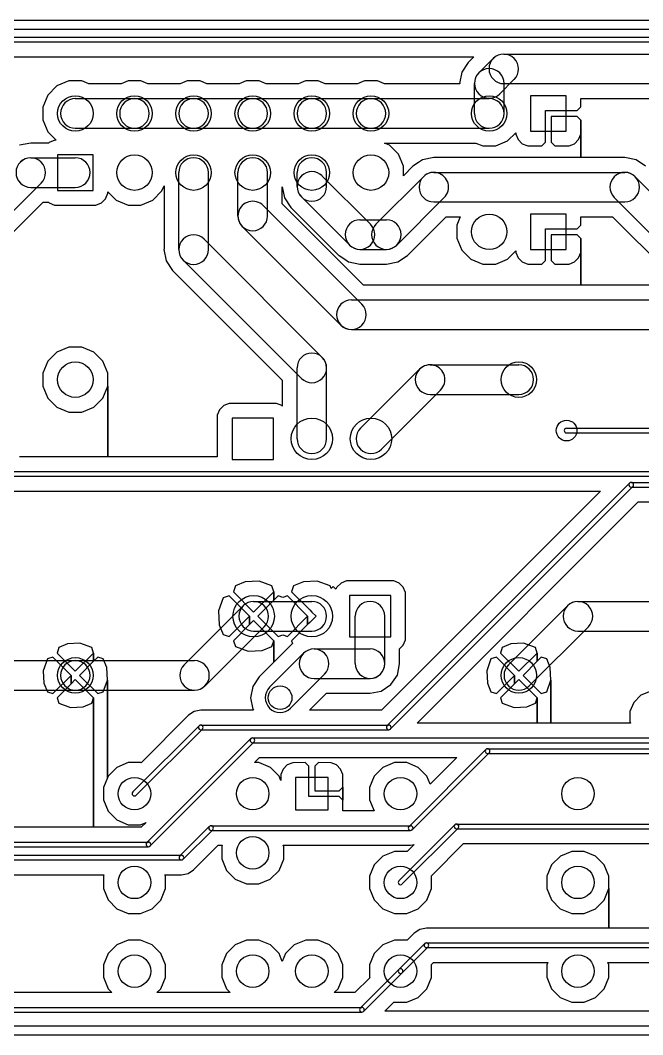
# Model space of a CAD drawing. Extents: x 9925 to 76075, y 35595 to 52745.
# Drawn here: x 23069 to 33596, y 35595 to 52745 of the extents above; entities that cross this region are included whole.
import ezdxf

# ---------------------------------------------------------------- set-up
doc = ezdxf.new("R2010")
doc.units = 0
doc.layers.add('BLACK', color=1, linetype='CONTINUOUS')

msp = doc.modelspace()

# ---------------------------------------------------------------- linework, layer by layer
at = {"layer": 'BLACK'}
for p, q in [((10000, 52745), (75000, 52745)), ((10000, 52595), (75000, 52595)), ((22748, 52458), (47752, 52458)), ((22748, 52378), (47752, 52378)), ((31246, 52174), (46246, 52174)), ((22868, 52128), (30742, 52128)), ((22868, 52128), (30742, 52128)), ((30646, 52032), (30538, 51870)), ((30646, 52032), (30538, 51870)), ((30742, 52128), (30646, 52032)), ((30742, 52128), (30646, 52032)), ((31069, 52100), (30824, 51855)), ((30538, 51870), (30499, 51678)), ((30538, 51870), (30499, 51678)), ((23689, 51635), (23535, 51481)), ((23689, 51635), (23535, 51481)), ((23891, 51719), (23689, 51635)), ((23891, 51719), (23689, 51635)), ((24109, 51719), (23891, 51719)), ((24109, 51719), (23891, 51719)), ((24226, 51670), (24109, 51719)), ((24226, 51670), (24109, 51719)), ((24773, 51670), (24226, 51670)), ((24773, 51670), (24226, 51670)), ((24891, 51719), (24773, 51670)), ((24891, 51719), (24773, 51670)), ((25109, 51719), (24891, 51719)), ((25109, 51719), (24891, 51719)), ((25226, 51670), (25109, 51719)), ((25226, 51670), (25109, 51719)), ((25773, 51670), (25226, 51670)), ((25773, 51670), (25226, 51670)), ((25891, 51719), (25773, 51670)), ((25891, 51719), (25773, 51670)), ((26109, 51719), (25891, 51719)), ((26109, 51719), (25891, 51719)), ((26226, 51670), (26109, 51719)), ((26226, 51670), (26109, 51719)), ((26773, 51670), (26226, 51670)), ((26773, 51670), (26226, 51670)), ((26891, 51719), (26773, 51670)), ((26891, 51719), (26773, 51670)), ((27109, 51719), (26891, 51719)), ((27109, 51719), (26891, 51719)), ((27226, 51670), (27109, 51719)), ((27226, 51670), (27109, 51719)), ((27773, 51670), (27226, 51670)), ((27773, 51670), (27226, 51670)), ((27891, 51719), (27773, 51670)), ((27891, 51719), (27773, 51670)), ((28109, 51719), (27891, 51719)), ((28109, 51719), (27891, 51719)), ((28226, 51670), (28109, 51719)), ((28226, 51670), (28109, 51719)), ((28773, 51670), (28226, 51670)), ((28773, 51670), (28226, 51670)), ((28891, 51719), (28773, 51670)), ((28891, 51719), (28773, 51670)), ((29109, 51719), (28891, 51719)), ((29109, 51719), (28891, 51719)), ((29226, 51670), (29109, 51719)), ((29226, 51670), (29109, 51719)), ((30500, 51670), (29226, 51670)), ((30500, 51670), (29226, 51670)), ((30499, 51678), (30500, 51674)), ((30499, 51678), (30500, 51674)), ((30500, 51674), (30500, 51670)), ((30500, 51674), (30500, 51670)), ((30750, 51170), (30750, 51678)), ((31422, 51747), (31177, 51502)), ((31246, 51674), (46246, 51674)), ((31250, 51170), (31250, 51678)), ((23535, 51481), (23451, 51279)), ((23535, 51481), (23451, 51279)), ((32300, 51470), (31700, 51470)), ((31700, 51470), (31700, 50870)), ((32300, 50870), (32300, 51470)), ((23451, 51279), (23451, 51061)), ((23451, 51279), (23451, 51061)), ((24000, 51420), (25000, 51420)), ((25000, 51420), (26000, 51420)), ((26000, 51420), (27000, 51420)), ((27000, 51420), (28000, 51420)), ((28000, 51420), (29000, 51420)), ((29000, 51420), (31000, 51420)), ((32488, 51220), (32550, 51282)), ((32488, 51220), (32550, 51282)), ((32549, 51421), (32549, 51424)), ((32549, 51424), (46033, 51424)), ((32549, 51421), (32549, 51424)), ((32549, 51424), (46033, 51424)), ((32550, 51282), (32549, 51421)), ((32550, 51282), (32549, 51421)), ((31950, 51120), (31950, 51220)), ((31950, 51220), (32050, 51220)), ((31950, 51120), (31950, 51220)), ((31950, 51220), (32050, 51220)), ((31950, 51070), (31950, 51120)), ((31950, 51070), (31950, 51120)), ((32050, 51220), (32100, 51220)), ((32050, 51220), (32100, 51220)), ((32488, 51120), (32050, 51120)), ((32050, 51120), (32050, 50682)), ((32488, 51120), (32050, 51120)), ((32050, 51120), (32050, 50682)), ((32100, 51220), (32488, 51220)), ((32100, 51220), (32488, 51220)), ((32550, 51058), (32488, 51120)), ((32550, 51058), (32488, 51120)), ((23451, 51061), (23535, 50859)), ((23451, 51061), (23535, 50859)), ((31950, 50682), (31950, 51070)), ((31950, 50682), (31950, 51070)), ((32549, 50919), (32550, 51058)), ((32549, 50919), (32550, 51058)), ((32550, 50424), (32550, 51058)), ((32550, 51058), (32550, 50424)), ((32550, 50424), (32550, 51058)), ((32550, 51058), (32550, 50424)), ((23535, 50859), (23675, 50719)), ((23535, 50859), (23675, 50719)), ((24000, 50920), (25000, 50920)), ((25000, 50920), (26000, 50920)), ((26000, 50920), (27000, 50920)), ((27000, 50920), (28000, 50920)), ((28000, 50920), (29000, 50920)), ((29000, 50920), (31000, 50920)), ((31311, 50705), (31451, 50845)), ((31311, 50705), (31451, 50845)), ((31451, 50845), (31451, 50820)), ((31451, 50845), (31451, 50820)), ((31451, 50820), (31489, 50729)), ((31451, 50820), (31489, 50729)), ((31700, 50870), (32300, 50870)), ((32511, 50729), (32549, 50820)), ((32511, 50729), (32549, 50820)), ((32549, 50820), (32549, 50919)), ((32549, 50820), (32549, 50919)), ((23247, 50670), (23056, 50632)), ((23247, 50670), (23056, 50632)), ((23548, 50670), (23247, 50670)), ((23548, 50670), (23247, 50670)), ((23559, 50681), (23548, 50670)), ((23559, 50681), (23548, 50670)), ((23651, 50719), (23559, 50681)), ((23651, 50719), (23559, 50681)), ((23675, 50719), (23651, 50719)), ((23675, 50719), (23651, 50719)), ((29311, 50635), (29226, 50670)), ((29226, 50670), (30773, 50670)), ((29311, 50635), (29226, 50670)), ((29226, 50670), (30773, 50670)), ((29465, 50481), (29311, 50635)), ((29465, 50481), (29311, 50635)), ((30773, 50670), (30891, 50621)), ((30773, 50670), (30891, 50621)), ((30891, 50621), (31109, 50621)), ((30891, 50621), (31109, 50621)), ((31109, 50621), (31311, 50705)), ((31109, 50621), (31311, 50705)), ((31489, 50729), (31559, 50659)), ((31489, 50729), (31559, 50659)), ((31559, 50659), (31651, 50621)), ((31559, 50659), (31651, 50621)), ((31651, 50621), (31888, 50620)), ((31651, 50621), (31888, 50620)), ((31888, 50620), (31950, 50682)), ((31888, 50620), (31950, 50682)), ((32050, 50682), (32112, 50620)), ((32050, 50682), (32112, 50620)), ((32112, 50620), (32349, 50621)), ((32112, 50620), (32349, 50621)), ((32349, 50621), (32441, 50659)), ((32349, 50621), (32441, 50659)), ((32441, 50659), (32511, 50729)), ((32441, 50659), (32511, 50729)), ((23700, 50470), (23700, 49870)), ((24300, 50470), (23700, 50470)), ((24300, 49870), (24300, 50470)), ((29549, 50279), (29465, 50481)), ((29549, 50279), (29465, 50481)), ((30063, 50424), (29871, 50386)), ((30063, 50424), (29871, 50386)), ((32550, 50424), (30063, 50424)), ((32550, 50424), (30063, 50424)), ((33286, 50424), (32550, 50424)), ((33286, 50424), (32550, 50424)), ((33291, 50425), (33286, 50424)), ((33291, 50425), (33286, 50424)), ((33483, 50386), (33291, 50425)), ((33483, 50386), (33291, 50425)), ((23247, 50420), (23999, 50420)), ((29549, 50118), (29549, 50279)), ((29549, 50118), (29549, 50279)), ((29707, 50276), (29549, 50118)), ((29707, 50276), (29549, 50118)), ((29709, 50278), (29707, 50276)), ((29709, 50278), (29707, 50276)), ((29806, 50343), (29709, 50278)), ((29806, 50343), (29709, 50278)), ((29871, 50386), (29806, 50343)), ((29871, 50386), (29806, 50343)), ((33645, 50278), (33483, 50386)), ((33645, 50278), (33483, 50386)), ((25750, 48868), (25750, 50170)), ((26250, 48868), (26250, 50170)), ((26750, 49436), (26750, 50170)), ((27250, 49436), (27250, 50170)), ((27750, 49936), (27750, 50170)), ((28177, 50112), (28990, 49299)), ((28250, 49936), (28250, 50170)), ((29084, 49299), (29886, 50101)), ((30063, 50174), (33291, 50174)), ((33468, 50101), (34550, 49019)), ((23423, 49993), (21897, 48467)), ((23247, 49920), (23999, 49920)), ((25465, 49859), (25500, 49944)), ((25465, 49859), (25500, 49944)), ((25500, 49944), (25500, 48873)), ((25500, 49944), (25500, 48873)), ((27500, 49644), (27500, 49932)), ((27500, 49932), (27538, 49744)), ((27500, 49644), (27500, 49932)), ((27500, 49932), (27538, 49744)), ((23700, 49870), (24300, 49870)), ((24511, 49729), (24549, 49820)), ((24511, 49729), (24549, 49820)), ((24549, 49820), (24549, 49845)), ((24549, 49845), (24689, 49705)), ((24549, 49820), (24549, 49845)), ((24549, 49845), (24689, 49705)), ((25311, 49705), (25465, 49859)), ((25311, 49705), (25465, 49859)), ((27538, 49744), (27646, 49582)), ((27538, 49744), (27646, 49582)), ((27824, 49759), (28637, 48946)), ((29438, 48945), (30240, 49747)), ((33114, 49747), (34196, 48665)), ((22074, 48289), (23454, 49670)), ((22074, 48289), (23454, 49670)), ((23454, 49670), (23548, 49670)), ((23454, 49670), (23548, 49670)), ((23548, 49670), (23559, 49659)), ((23548, 49670), (23559, 49659)), ((23559, 49659), (23650, 49621)), ((23559, 49659), (23650, 49621)), ((23650, 49621), (23749, 49621)), ((23650, 49621), (23749, 49621)), ((23749, 49621), (24349, 49621)), ((23749, 49621), (24349, 49621)), ((24349, 49621), (24441, 49659)), ((24349, 49621), (24441, 49659)), ((24441, 49659), (24511, 49729)), ((24441, 49659), (24511, 49729)), ((24689, 49705), (24891, 49621)), ((24689, 49705), (24891, 49621)), ((24891, 49621), (25109, 49621)), ((24891, 49621), (25109, 49621)), ((25109, 49621), (25311, 49705)), ((25109, 49621), (25311, 49705)), ((28844, 47945), (27177, 49612)), ((28875, 48268), (27500, 49644)), ((28875, 48268), (27500, 49644)), ((27646, 49582), (28458, 48771)), ((27646, 49582), (28458, 48771)), ((30063, 49674), (33291, 49674)), ((29615, 48768), (30270, 49424)), ((29615, 48768), (30270, 49424)), ((30270, 49424), (30511, 49424)), ((30270, 49424), (30511, 49424)), ((30511, 49424), (30451, 49279)), ((30511, 49424), (30451, 49279)), ((32300, 49470), (31700, 49470)), ((31700, 49470), (31700, 48870)), ((32300, 48870), (32300, 49470)), ((32549, 49421), (32549, 49424)), ((32549, 49424), (33083, 49424)), ((32549, 49421), (32549, 49424)), ((32549, 49424), (33083, 49424)), ((32550, 49282), (32549, 49421)), ((32550, 49282), (32549, 49421)), ((33083, 49424), (34018, 48490)), ((33083, 49424), (34018, 48490)), ((28491, 47592), (26824, 49259)), ((28814, 49372), (29260, 49372)), ((30451, 49279), (30451, 49061)), ((30451, 49279), (30451, 49061)), ((32488, 49220), (32550, 49282)), ((32488, 49220), (32550, 49282)), ((30451, 49061), (30535, 48859)), ((30451, 49061), (30535, 48859)), ((31950, 49120), (31950, 49220)), ((31950, 49220), (32050, 49220)), ((31950, 49120), (31950, 49220)), ((31950, 49220), (32050, 49220)), ((31950, 49070), (31950, 49120)), ((31950, 49070), (31950, 49120)), ((31950, 48682), (31950, 49070)), ((31950, 48682), (31950, 49070)), ((32050, 49220), (32100, 49220)), ((32050, 49220), (32100, 49220)), ((32488, 49120), (32050, 49120)), ((32050, 49120), (32050, 48682)), ((32488, 49120), (32050, 49120)), ((32050, 49120), (32050, 48682)), ((32100, 49220), (32488, 49220)), ((32100, 49220), (32488, 49220)), ((32550, 49058), (32488, 49120)), ((32550, 49058), (32488, 49120)), ((32549, 48919), (32550, 49058)), ((32549, 48919), (32550, 49058)), ((32550, 48268), (32550, 49058)), ((32550, 49058), (32550, 48268)), ((32550, 48268), (32550, 49058)), ((32550, 49058), (32550, 48268)), ((26177, 49045), (28177, 47045)), ((32549, 48820), (32549, 48919)), ((32549, 48820), (32549, 48919)), ((25500, 48873), (25499, 48868)), ((25500, 48873), (25499, 48868)), ((25499, 48868), (25538, 48676)), ((25499, 48868), (25538, 48676)), ((28458, 48771), (28460, 48768)), ((28458, 48771), (28460, 48768)), ((28460, 48768), (28557, 48704)), ((28460, 48768), (28557, 48704)), ((28814, 48872), (29260, 48872)), ((29453, 48660), (29615, 48768)), ((29453, 48660), (29615, 48768)), ((30535, 48859), (30689, 48705)), ((30535, 48859), (30689, 48705)), ((31311, 48705), (31451, 48845)), ((31311, 48705), (31451, 48845)), ((31451, 48845), (31451, 48820)), ((31451, 48845), (31451, 48820)), ((31451, 48820), (31489, 48729)), ((31451, 48820), (31489, 48729)), ((31489, 48729), (31559, 48659)), ((31489, 48729), (31559, 48659)), ((31700, 48870), (32300, 48870)), ((32441, 48659), (32511, 48729)), ((32441, 48659), (32511, 48729)), ((32511, 48729), (32549, 48820)), ((32511, 48729), (32549, 48820)), ((25538, 48676), (25646, 48514)), ((25538, 48676), (25646, 48514)), ((25823, 48691), (27823, 46691)), ((28557, 48704), (28622, 48660)), ((28557, 48704), (28622, 48660)), ((28622, 48660), (28623, 48660)), ((28622, 48660), (28623, 48660)), ((28623, 48660), (28814, 48621)), ((28623, 48660), (28814, 48621)), ((28814, 48621), (28814, 48622)), ((28814, 48622), (28818, 48622)), ((28814, 48621), (28814, 48622)), ((28814, 48622), (28818, 48622)), ((28818, 48622), (29256, 48622)), ((28818, 48622), (29256, 48622)), ((29256, 48622), (29261, 48621)), ((29256, 48622), (29261, 48621)), ((29261, 48622), (29452, 48660)), ((29261, 48622), (29452, 48660)), ((29261, 48621), (29261, 48622)), ((29261, 48621), (29261, 48622)), ((29452, 48660), (29453, 48660)), ((29452, 48660), (29453, 48660)), ((30689, 48705), (30891, 48621)), ((30689, 48705), (30891, 48621)), ((30891, 48621), (31109, 48621)), ((30891, 48621), (31109, 48621)), ((31109, 48621), (31311, 48705)), ((31109, 48621), (31311, 48705)), ((31559, 48659), (31651, 48621)), ((31559, 48659), (31651, 48621)), ((31651, 48621), (31888, 48620)), ((31651, 48621), (31888, 48620)), ((31888, 48620), (31950, 48682)), ((31888, 48620), (31950, 48682)), ((32050, 48682), (32112, 48620)), ((32050, 48682), (32112, 48620)), ((32112, 48620), (32349, 48621)), ((32112, 48620), (32349, 48621)), ((32349, 48621), (32441, 48659)), ((32349, 48621), (32441, 48659)), ((25646, 48514), (27500, 46661)), ((25646, 48514), (27500, 46661)), ((32550, 48268), (28875, 48268)), ((32550, 48268), (28875, 48268)), ((34447, 48268), (32550, 48268)), ((34447, 48268), (32550, 48268)), ((28668, 48018), (34452, 48018)), ((28668, 47518), (34452, 47518)), ((23891, 47219), (23689, 47135)), ((23891, 47219), (23689, 47135)), ((24109, 47219), (23891, 47219)), ((24109, 47219), (23891, 47219)), ((24311, 47135), (24109, 47219)), ((24311, 47135), (24109, 47219)), ((23689, 47135), (23535, 46981)), ((23689, 47135), (23535, 46981)), ((24465, 46981), (24311, 47135)), ((24465, 46981), (24311, 47135)), ((23535, 46981), (23451, 46779)), ((23535, 46981), (23451, 46779)), ((24549, 46779), (24465, 46981)), ((24549, 46779), (24465, 46981)), ((27750, 45670), (27750, 46868)), ((28250, 45670), (28250, 46868)), ((28823, 45847), (29823, 46847)), ((30000, 46920), (31500, 46920)), ((23451, 46779), (23451, 46561)), ((23451, 46779), (23451, 46561)), ((24549, 46561), (24549, 46779)), ((24549, 46561), (24549, 46779)), ((27500, 46661), (27500, 46222)), ((27500, 46661), (27500, 46222)), ((23451, 46561), (23535, 46359)), ((23451, 46561), (23535, 46359)), ((24465, 46359), (24549, 46561)), ((24465, 46359), (24549, 46561)), ((24549, 45366), (24549, 46561)), ((24549, 46561), (24549, 45366)), ((24549, 45366), (24549, 46561)), ((24549, 46561), (24549, 45366)), ((29177, 45493), (30177, 46493)), ((23535, 46359), (23689, 46205)), ((23535, 46359), (23689, 46205)), ((24311, 46205), (24465, 46359)), ((24311, 46205), (24465, 46359)), ((30000, 46420), (31500, 46420)), ((23689, 46205), (23891, 46121)), ((23689, 46205), (23891, 46121)), ((24109, 46121), (24311, 46205)), ((24109, 46121), (24311, 46205)), ((26439, 46161), (26401, 46070)), ((26439, 46161), (26401, 46070)), ((26509, 46231), (26439, 46161)), ((26509, 46231), (26439, 46161)), ((26601, 46269), (26509, 46231)), ((26601, 46269), (26509, 46231)), ((27301, 46269), (26601, 46269)), ((27301, 46269), (26601, 46269)), ((27400, 46269), (27301, 46269)), ((27400, 46269), (27301, 46269)), ((27491, 46231), (27400, 46269)), ((27491, 46231), (27400, 46269)), ((27500, 46222), (27491, 46231)), ((27500, 46222), (27491, 46231)), ((23891, 46121), (24109, 46121)), ((23891, 46121), (24109, 46121)), ((26401, 46070), (26401, 45971)), ((26401, 46070), (26401, 45971)), ((26401, 45971), (26401, 45366)), ((26401, 45971), (26401, 45366)), ((27350, 46020), (26650, 46020)), ((26650, 46020), (26650, 45320)), ((27350, 45320), (27350, 46020)), ((32308, 45849), (33868, 45849)), ((32308, 45769), (33868, 45769)), ((24549, 45366), (23058, 45366)), ((24549, 45366), (23058, 45366)), ((26401, 45366), (24549, 45366)), ((26401, 45366), (24549, 45366)), ((26650, 45320), (27350, 45320)), ((22938, 45116), (45724, 45116)), ((22938, 45036), (45724, 45036)), ((22938, 44786), (32884, 44786)), ((22938, 44786), (32884, 44786)), ((32884, 44786), (29179, 41081)), ((32884, 44786), (29179, 41081)), ((33372, 44920), (29272, 40820)), ((33428, 44864), (29328, 40764)), ((33401, 44932), (46463, 44932)), ((33401, 44852), (46463, 44852)), ((29781, 40862), (33521, 44602)), ((29781, 40862), (33521, 44602)), ((33521, 44602), (42684, 44602)), ((33521, 44602), (42684, 44602)), ((26872, 43252), (26706, 43183)), ((26872, 43252), (26706, 43183)), ((27107, 43263), (26872, 43252)), ((27107, 43263), (26872, 43252)), ((27326, 43183), (27107, 43263)), ((27326, 43183), (27107, 43263)), ((27856, 43252), (27690, 43183)), ((27856, 43252), (27690, 43183)), ((28091, 43263), (27856, 43252)), ((28091, 43263), (27856, 43252)), ((28310, 43183), (28091, 43263)), ((28310, 43183), (28091, 43263)), ((28493, 43231), (28423, 43161)), ((28493, 43231), (28423, 43161)), ((28585, 43269), (28493, 43231)), ((28585, 43269), (28493, 43231)), ((29285, 43269), (28585, 43269)), ((29285, 43269), (28585, 43269)), ((29384, 43269), (29285, 43269)), ((29384, 43269), (29285, 43269)), ((29475, 43231), (29384, 43269)), ((29475, 43231), (29384, 43269)), ((29545, 43161), (29475, 43231)), ((29545, 43161), (29475, 43231)), ((26706, 43183), (26673, 43084)), ((26706, 43183), (26673, 43084)), ((26673, 43084), (27016, 42741)), ((26673, 43084), (27016, 42741)), ((27016, 42741), (27359, 43084)), ((27016, 42741), (27359, 43084)), ((27359, 43084), (27326, 43183)), ((27359, 43084), (27326, 43183)), ((27359, 42942), (27359, 43084)), ((27359, 43084), (27359, 42942)), ((27359, 42942), (27359, 43084)), ((27359, 43084), (27359, 42942)), ((27690, 43183), (27657, 43084)), ((27690, 43183), (27657, 43084)), ((27657, 43084), (27965, 42776)), ((27657, 43084), (27965, 42776)), ((28325, 43137), (28310, 43183)), ((28325, 43137), (28310, 43183)), ((28361, 43172), (28325, 43137)), ((28361, 43172), (28325, 43137)), ((28407, 43126), (28361, 43172)), ((28407, 43126), (28361, 43172)), ((28423, 43161), (28407, 43126)), ((28423, 43161), (28407, 43126)), ((29583, 43069), (29545, 43161)), ((29583, 43069), (29545, 43161)), ((29583, 42369), (29583, 43069)), ((29583, 42369), (29583, 43069)), ((26503, 42980), (26423, 42761)), ((26503, 42980), (26423, 42761)), ((26602, 43013), (26503, 42980)), ((26602, 43013), (26503, 42980)), ((26945, 42670), (26602, 43013)), ((26945, 42670), (26602, 43013)), ((27016, 42920), (28000, 42920)), ((27359, 42942), (27087, 42670)), ((27359, 42942), (27087, 42670)), ((27430, 43013), (27359, 42942)), ((27430, 43013), (27359, 42942)), ((27508, 42987), (27430, 43013)), ((27508, 42987), (27430, 43013)), ((27586, 43013), (27508, 42987)), ((27586, 43013), (27508, 42987)), ((27929, 42670), (27586, 43013)), ((27929, 42670), (27586, 43013)), ((28634, 43020), (28634, 42320)), ((29334, 43020), (28634, 43020)), ((29334, 42320), (29334, 43020)), ((32500, 42920), (34516, 42920)), ((26839, 42847), (25839, 41847)), ((26423, 42761), (26434, 42526)), ((26423, 42761), (26434, 42526)), ((27965, 42776), (28000, 42741)), ((27965, 42776), (28000, 42741)), ((28000, 42741), (28071, 42670)), ((28000, 42741), (28071, 42670)), ((32323, 42847), (31323, 41847)), ((26602, 42327), (26945, 42670)), ((26602, 42327), (26945, 42670)), ((26945, 42528), (26945, 42670)), ((26945, 42670), (26945, 42528)), ((26945, 42528), (26945, 42670)), ((26945, 42670), (26945, 42528)), ((27016, 42599), (26945, 42528)), ((27016, 42599), (26945, 42528)), ((27359, 42256), (27016, 42599)), ((27359, 42256), (27016, 42599)), ((27087, 42670), (27430, 42327)), ((27087, 42670), (27430, 42327)), ((27586, 42327), (27929, 42670)), ((27586, 42327), (27929, 42670)), ((27929, 42528), (27929, 42670)), ((27929, 42670), (27929, 42528)), ((27929, 42528), (27929, 42670)), ((27929, 42670), (27929, 42528)), ((27965, 42564), (27929, 42528)), ((27965, 42564), (27929, 42528)), ((28000, 42599), (27965, 42564)), ((28000, 42599), (27965, 42564)), ((28071, 42670), (28000, 42599)), ((28071, 42670), (28000, 42599)), ((28734, 41868), (28734, 42670)), ((29234, 41868), (29234, 42670)), ((27193, 42493), (26193, 41493)), ((26434, 42526), (26503, 42360)), ((26434, 42526), (26503, 42360)), ((26945, 42528), (26673, 42256)), ((26945, 42528), (26673, 42256)), ((27016, 42420), (28000, 42420)), ((27929, 42528), (27657, 42256)), ((27929, 42528), (27657, 42256)), ((29583, 42270), (29583, 42369)), ((29583, 42270), (29583, 42369)), ((32677, 42493), (31677, 41493)), ((32500, 42420), (34516, 42420)), ((23866, 42202), (23719, 42142)), ((23866, 42202), (23719, 42142)), ((24079, 42213), (23866, 42202)), ((24079, 42213), (23866, 42202)), ((24281, 42142), (24079, 42213)), ((24281, 42142), (24079, 42213)), ((26503, 42360), (26602, 42327)), ((26503, 42360), (26602, 42327)), ((26673, 42256), (26706, 42157)), ((26673, 42256), (26706, 42157)), ((27326, 42157), (27359, 42256)), ((27326, 42157), (27359, 42256)), ((27359, 41896), (27359, 42256)), ((27359, 42256), (27359, 41896)), ((27359, 41896), (27359, 42256)), ((27359, 42256), (27359, 41896)), ((27672, 42209), (27359, 41896)), ((27672, 42209), (27359, 41896)), ((27430, 42327), (27508, 42353)), ((27430, 42327), (27508, 42353)), ((27508, 42353), (27586, 42327)), ((27508, 42353), (27586, 42327)), ((27657, 42256), (27672, 42209)), ((27657, 42256), (27672, 42209)), ((28634, 42320), (29334, 42320)), ((29545, 42179), (29583, 42270)), ((29545, 42179), (29583, 42270)), ((31366, 42202), (31219, 42142)), ((31366, 42202), (31219, 42142)), ((31579, 42213), (31366, 42202)), ((31579, 42213), (31366, 42202)), ((31781, 42142), (31579, 42213)), ((31781, 42142), (31579, 42213)), ((23719, 42142), (23692, 42048)), ((23719, 42142), (23692, 42048)), ((23692, 42048), (24000, 41741)), ((23692, 42048), (24000, 41741)), ((24000, 41741), (24308, 42048)), ((24000, 41741), (24308, 42048)), ((24308, 42048), (24281, 42142)), ((24308, 42048), (24281, 42142)), ((24308, 41908), (24308, 42048)), ((24308, 42048), (24308, 41908)), ((24308, 41908), (24308, 42048)), ((24308, 42048), (24308, 41908)), ((26706, 42157), (26925, 42077)), ((26706, 42157), (26925, 42077)), ((26925, 42077), (27160, 42088)), ((26925, 42077), (27160, 42088)), ((27160, 42088), (27326, 42157)), ((27160, 42088), (27326, 42157)), ((27860, 42044), (27286, 41470)), ((28038, 42117), (28984, 42117)), ((29484, 42118), (29545, 42179)), ((29484, 42118), (29545, 42179)), ((29484, 41867), (29484, 42118)), ((29484, 41867), (29484, 42118)), ((31219, 42142), (31192, 42048)), ((31219, 42142), (31192, 42048)), ((31192, 42048), (31500, 41741)), ((31192, 42048), (31500, 41741)), ((31500, 41741), (31808, 42048)), ((31500, 41741), (31808, 42048)), ((31808, 42048), (31781, 42142)), ((31808, 42048), (31781, 42142)), ((31808, 41908), (31808, 42048)), ((31808, 42048), (31808, 41908)), ((31808, 41908), (31808, 42048)), ((31808, 42048), (31808, 41908)), ((22500, 41920), (24000, 41920)), ((23528, 41951), (23457, 41749)), ((23528, 41951), (23457, 41749)), ((23622, 41978), (23528, 41951)), ((23622, 41978), (23528, 41951)), ((23929, 41670), (23622, 41978)), ((23929, 41670), (23622, 41978)), ((24000, 41920), (26016, 41920)), ((24308, 41908), (24071, 41670)), ((24308, 41908), (24071, 41670)), ((24378, 41978), (24308, 41908)), ((24378, 41978), (24308, 41908)), ((24472, 41951), (24378, 41978)), ((24472, 41951), (24378, 41978)), ((24532, 41804), (24472, 41951)), ((24532, 41804), (24472, 41951)), ((27359, 41896), (27109, 41646)), ((27359, 41896), (27109, 41646)), ((29446, 41676), (29484, 41867)), ((29446, 41676), (29484, 41867)), ((31028, 41951), (30957, 41749)), ((31028, 41951), (30957, 41749)), ((31122, 41978), (31028, 41951)), ((31122, 41978), (31028, 41951)), ((31429, 41670), (31122, 41978)), ((31429, 41670), (31122, 41978)), ((31808, 41908), (31571, 41670)), ((31808, 41908), (31571, 41670)), ((31878, 41978), (31808, 41908)), ((31878, 41978), (31808, 41908)), ((31972, 41951), (31878, 41978)), ((31972, 41951), (31878, 41978)), ((32032, 41804), (31972, 41951)), ((32032, 41804), (31972, 41951)), ((23457, 41749), (23468, 41536)), ((23457, 41749), (23468, 41536)), ((24543, 41591), (24532, 41804)), ((24543, 41591), (24532, 41804)), ((28214, 41690), (27640, 41116)), ((29338, 41513), (29446, 41676)), ((29338, 41513), (29446, 41676)), ((30957, 41749), (30968, 41536)), ((30957, 41749), (30968, 41536)), ((32043, 41591), (32032, 41804)), ((32043, 41591), (32032, 41804)), ((23468, 41536), (23528, 41389)), ((23468, 41536), (23528, 41389)), ((23622, 41362), (23929, 41670)), ((23622, 41362), (23929, 41670)), ((23929, 41529), (23692, 41292)), ((23929, 41529), (23692, 41292)), ((23929, 41529), (23929, 41670)), ((23929, 41670), (23929, 41529)), ((23929, 41529), (23929, 41670)), ((23929, 41670), (23929, 41529)), ((24000, 41599), (23929, 41529)), ((24000, 41599), (23929, 41529)), ((24308, 41292), (24000, 41599)), ((24308, 41292), (24000, 41599)), ((24071, 41670), (24378, 41362)), ((24071, 41670), (24378, 41362)), ((24472, 41389), (24543, 41591)), ((24472, 41389), (24543, 41591)), ((24543, 39940), (24543, 41591)), ((24543, 41591), (24543, 39940)), ((24543, 39940), (24543, 41591)), ((24543, 41591), (24543, 39940)), ((27109, 41646), (27001, 41484)), ((27109, 41646), (27001, 41484)), ((28038, 41617), (28984, 41617)), ((29175, 41405), (29338, 41513)), ((29175, 41405), (29338, 41513)), ((30968, 41536), (31028, 41389)), ((30968, 41536), (31028, 41389)), ((31122, 41362), (31429, 41670)), ((31122, 41362), (31429, 41670)), ((31429, 41529), (31192, 41292)), ((31429, 41529), (31192, 41292)), ((31429, 41529), (31429, 41670)), ((31429, 41670), (31429, 41529)), ((31429, 41529), (31429, 41670)), ((31429, 41670), (31429, 41529)), ((31500, 41599), (31429, 41529)), ((31500, 41599), (31429, 41529)), ((31808, 41292), (31500, 41599)), ((31808, 41292), (31500, 41599)), ((31571, 41670), (31878, 41362)), ((31571, 41670), (31878, 41362)), ((31972, 41389), (32043, 41591)), ((31972, 41389), (32043, 41591)), ((32043, 40862), (32043, 41591)), ((32043, 41591), (32043, 40862)), ((32043, 40862), (32043, 41591)), ((32043, 41591), (32043, 40862)), ((22500, 41420), (24000, 41420)), ((23528, 41389), (23622, 41362)), ((23528, 41389), (23622, 41362)), ((24000, 41420), (26016, 41420)), ((24378, 41362), (24472, 41389)), ((24378, 41362), (24472, 41389)), ((27001, 41484), (26962, 41292)), ((27001, 41484), (26962, 41292)), ((27959, 41081), (28245, 41367)), ((27959, 41081), (28245, 41367)), ((28245, 41367), (28984, 41367)), ((28245, 41367), (28984, 41367)), ((28984, 41367), (29175, 41405)), ((28984, 41367), (29175, 41405)), ((31028, 41389), (31122, 41362)), ((31028, 41389), (31122, 41362)), ((31878, 41362), (31972, 41389)), ((31878, 41362), (31972, 41389)), ((33563, 41334), (33443, 41214)), ((33563, 41334), (33443, 41214)), ((33719, 41398), (33563, 41334)), ((33719, 41398), (33563, 41334)), ((23692, 41292), (23719, 41198)), ((23692, 41292), (23719, 41198)), ((23719, 41198), (23921, 41127)), ((23719, 41198), (23921, 41127)), ((24134, 41138), (24281, 41198)), ((24134, 41138), (24281, 41198)), ((24281, 41198), (24308, 41292)), ((24281, 41198), (24308, 41292)), ((24308, 39103), (24308, 41292)), ((24308, 41292), (24308, 39103)), ((24308, 39103), (24308, 41292)), ((24308, 41292), (24308, 39103)), ((26962, 41292), (27001, 41100)), ((26962, 41292), (27001, 41100)), ((31192, 41292), (31219, 41198)), ((31192, 41292), (31219, 41198)), ((31219, 41198), (31421, 41127)), ((31219, 41198), (31421, 41127)), ((31634, 41138), (31781, 41198)), ((31634, 41138), (31781, 41198)), ((31781, 41198), (31808, 41292)), ((31781, 41198), (31808, 41292)), ((31808, 40862), (31808, 41292)), ((31808, 41292), (31808, 40862)), ((31808, 40862), (31808, 41292)), ((31808, 41292), (31808, 40862)), ((33443, 41214), (33378, 41058)), ((33443, 41214), (33378, 41058)), ((23921, 41127), (24134, 41138)), ((23921, 41127), (24134, 41138)), ((25916, 40996), (25112, 40193)), ((25916, 40996), (25112, 40193)), ((26010, 41059), (25916, 40996)), ((26010, 41059), (25916, 40996)), ((26121, 41081), (26010, 41059)), ((26121, 41081), (26010, 41059)), ((27013, 41081), (26121, 41081)), ((27013, 41081), (26121, 41081)), ((27001, 41100), (27013, 41081)), ((27001, 41100), (27013, 41081)), ((29179, 41081), (27959, 41081)), ((29179, 41081), (27959, 41081)), ((31421, 41127), (31634, 41138)), ((31421, 41127), (31634, 41138)), ((33378, 41058), (33378, 40889)), ((33378, 41058), (33378, 40889)), ((26092, 40819), (24972, 39699)), ((26121, 40831), (29299, 40831)), ((31808, 40862), (29781, 40862)), ((31808, 40862), (29781, 40862)), ((32043, 40862), (31808, 40862)), ((32043, 40862), (31808, 40862)), ((33389, 40862), (32043, 40862)), ((33389, 40862), (32043, 40862)), ((33378, 40889), (33389, 40862)), ((33378, 40889), (33389, 40862)), ((26148, 40763), (25028, 39643)), ((26121, 40751), (29299, 40751)), ((26966, 40600), (25208, 38842)), ((27022, 40544), (25264, 38786)), ((26995, 40612), (54901, 40612)), ((26995, 40532), (54901, 40532)), ((30943, 40417), (29643, 39117)), ((30999, 40361), (29699, 39061)), ((30971, 40429), (55719, 40429)), ((30971, 40349), (55719, 40349)), ((24896, 40195), (24703, 40115)), ((24896, 40195), (24703, 40115)), ((25105, 40195), (24896, 40195)), ((25105, 40195), (24896, 40195)), ((25112, 40193), (25105, 40195)), ((25112, 40193), (25105, 40195)), ((27028, 40195), (27115, 40282)), ((27028, 40195), (27115, 40282)), ((27105, 40195), (27028, 40195)), ((27105, 40195), (27028, 40195)), ((27298, 40115), (27105, 40195)), ((27298, 40115), (27105, 40195)), ((27115, 40282), (30454, 40282)), ((27115, 40282), (30454, 40282)), ((27584, 40156), (27514, 40086)), ((27584, 40156), (27514, 40086)), ((27676, 40194), (27584, 40156)), ((27676, 40194), (27584, 40156)), ((27888, 40195), (27676, 40194)), ((27888, 40195), (27676, 40194)), ((27950, 40133), (27888, 40195)), ((27950, 40133), (27888, 40195)), ((27950, 39770), (27950, 40133)), ((27950, 39770), (27950, 40133)), ((28112, 40195), (28050, 40133)), ((28112, 40195), (28050, 40133)), ((28050, 40133), (28050, 39720)), ((28050, 40133), (28050, 39720)), ((28324, 40194), (28112, 40195)), ((28324, 40194), (28112, 40195)), ((28416, 40156), (28324, 40194)), ((28416, 40156), (28324, 40194)), ((28486, 40086), (28416, 40156)), ((28486, 40086), (28416, 40156)), ((29396, 40195), (29203, 40115)), ((29396, 40195), (29203, 40115)), ((29605, 40195), (29396, 40195)), ((29605, 40195), (29396, 40195)), ((29798, 40115), (29605, 40195)), ((29798, 40115), (29605, 40195)), ((30454, 40282), (30001, 39830)), ((30454, 40282), (30001, 39830)), ((24555, 39968), (24543, 39940)), ((24555, 39968), (24543, 39940)), ((24703, 40115), (24555, 39968)), ((24703, 40115), (24555, 39968)), ((27445, 39967), (27298, 40115)), ((27445, 39967), (27298, 40115)), ((27475, 39893), (27445, 39967)), ((27475, 39893), (27445, 39967)), ((27514, 40086), (27476, 39995)), ((27514, 40086), (27476, 39995)), ((27476, 39995), (27476, 39896)), ((27476, 39995), (27476, 39896)), ((28524, 39995), (28486, 40086)), ((28524, 39995), (28486, 40086)), ((28524, 39896), (28524, 39995)), ((28524, 39896), (28524, 39995)), ((29055, 39968), (28975, 39775)), ((29055, 39968), (28975, 39775)), ((29203, 40115), (29055, 39968)), ((29203, 40115), (29055, 39968)), ((29945, 39967), (29798, 40115)), ((29945, 39967), (29798, 40115)), ((30001, 39830), (29945, 39967)), ((30001, 39830), (29945, 39967)), ((24543, 39940), (24475, 39775)), ((24543, 39940), (24475, 39775)), ((27476, 39896), (27475, 39893)), ((27476, 39896), (27475, 39893)), ((27725, 39945), (27725, 39395)), ((28275, 39945), (27725, 39945)), ((28275, 39395), (28275, 39945)), ((28525, 39782), (28524, 39896)), ((28525, 39782), (28524, 39896)), ((24475, 39775), (24475, 39566)), ((24475, 39775), (24475, 39566)), ((27950, 39720), (27950, 39770)), ((27950, 39720), (27950, 39770)), ((27950, 39620), (27950, 39720)), ((27950, 39620), (27950, 39720)), ((28050, 39620), (27950, 39620)), ((28050, 39620), (27950, 39620)), ((28050, 39720), (28463, 39720)), ((28050, 39720), (28463, 39720)), ((28100, 39620), (28050, 39620)), ((28100, 39620), (28050, 39620)), ((28463, 39620), (28100, 39620)), ((28463, 39620), (28100, 39620)), ((28463, 39720), (28525, 39782)), ((28463, 39720), (28525, 39782)), ((28525, 39558), (28463, 39620)), ((28525, 39558), (28463, 39620)), ((28525, 39558), (28525, 39782)), ((28525, 39782), (28525, 39558)), ((28525, 39558), (28525, 39782)), ((28525, 39782), (28525, 39558)), ((28975, 39775), (28975, 39566)), ((28975, 39775), (28975, 39566)), ((24475, 39566), (24555, 39373)), ((24475, 39566), (24555, 39373)), ((28524, 39444), (28525, 39558)), ((28524, 39444), (28525, 39558)), ((28975, 39566), (29052, 39379)), ((28975, 39566), (29052, 39379)), ((24555, 39373), (24702, 39225)), ((24555, 39373), (24702, 39225)), ((27725, 39395), (28275, 39395)), ((28524, 39379), (28524, 39444)), ((28524, 39379), (28524, 39444)), ((29052, 39379), (28524, 39379)), ((29052, 39379), (28524, 39379)), ((24308, 39103), (22525, 39103)), ((24308, 39103), (22525, 39103)), ((25116, 39103), (24308, 39103)), ((25116, 39103), (24308, 39103)), ((24702, 39225), (24895, 39145)), ((24702, 39225), (24895, 39145)), ((24895, 39145), (25104, 39145)), ((24895, 39145), (25104, 39145)), ((25104, 39145), (25196, 39184)), ((25104, 39145), (25196, 39184)), ((25196, 39184), (25116, 39103)), ((25196, 39184), (25116, 39103)), ((26266, 39117), (25767, 38618)), ((26295, 39129), (29671, 39129)), ((29472, 38199), (30418, 39145)), ((30447, 39157), (55447, 39157)), ((26323, 39060), (25824, 38561)), ((26295, 39049), (29671, 39049)), ((29528, 38143), (30474, 39089)), ((30447, 39077), (55447, 39077)), ((21065, 38853), (25235, 38853)), ((21065, 38773), (25235, 38773)), ((26000, 38384), (26415, 38799)), ((26000, 38384), (26415, 38799)), ((26415, 38799), (26484, 38799)), ((26415, 38799), (26484, 38799)), ((26484, 38799), (26475, 38775)), ((26484, 38799), (26475, 38775)), ((26475, 38775), (26475, 38566)), ((26475, 38775), (26475, 38566)), ((27525, 38774), (27514, 38799)), ((27514, 38799), (29671, 38799)), ((27525, 38774), (27514, 38799)), ((27514, 38799), (29671, 38799)), ((27525, 38565), (27525, 38774)), ((27525, 38565), (27525, 38774)), ((29730, 38811), (29612, 38693)), ((29730, 38811), (29612, 38693)), ((29671, 38799), (29730, 38811)), ((29671, 38799), (29730, 38811)), ((30021, 38282), (30567, 38827)), ((30021, 38282), (30567, 38827)), ((30567, 38827), (33996, 38827)), ((30567, 38827), (33996, 38827)), ((22419, 38629), (25795, 38629)), ((29203, 38615), (29055, 38468)), ((29203, 38615), (29055, 38468)), ((29396, 38695), (29203, 38615)), ((29396, 38695), (29203, 38615)), ((29605, 38695), (29396, 38695)), ((29605, 38695), (29396, 38695)), ((29612, 38693), (29605, 38695)), ((29612, 38693), (29605, 38695)), ((32203, 38615), (32055, 38468)), ((32203, 38615), (32055, 38468)), ((32396, 38695), (32203, 38615)), ((32396, 38695), (32203, 38615)), ((32605, 38695), (32396, 38695)), ((32605, 38695), (32396, 38695)), ((32798, 38615), (32605, 38695)), ((32798, 38615), (32605, 38695)), ((32945, 38467), (32798, 38615)), ((32945, 38467), (32798, 38615)), ((22419, 38549), (25795, 38549)), ((26475, 38566), (26555, 38373)), ((26475, 38566), (26555, 38373)), ((27445, 38372), (27525, 38565)), ((27445, 38372), (27525, 38565)), ((29055, 38468), (28975, 38275)), ((29055, 38468), (28975, 38275)), ((32055, 38468), (31975, 38275)), ((32055, 38468), (31975, 38275)), ((33025, 38274), (32945, 38467)), ((33025, 38274), (32945, 38467)), ((22539, 38299), (24484, 38299)), ((22539, 38299), (24484, 38299)), ((24484, 38299), (24475, 38275)), ((24484, 38299), (24475, 38275)), ((24475, 38275), (24475, 38066)), ((24475, 38275), (24475, 38066)), ((25525, 38274), (25514, 38299)), ((25514, 38299), (25795, 38299)), ((25525, 38274), (25514, 38299)), ((25514, 38299), (25795, 38299)), ((25525, 38065), (25525, 38274)), ((25525, 38065), (25525, 38274)), ((25795, 38299), (25906, 38321)), ((25795, 38299), (25906, 38321)), ((25906, 38321), (26000, 38384)), ((25906, 38321), (26000, 38384)), ((26555, 38373), (26702, 38225)), ((26555, 38373), (26702, 38225)), ((27297, 38225), (27445, 38372)), ((27297, 38225), (27445, 38372)), ((28975, 38275), (28975, 38066)), ((28975, 38275), (28975, 38066)), ((30025, 38274), (30021, 38282)), ((30025, 38274), (30021, 38282)), ((30025, 38065), (30025, 38274)), ((30025, 38065), (30025, 38274)), ((31975, 38275), (31975, 38066)), ((31975, 38275), (31975, 38066)), ((33025, 38065), (33025, 38274)), ((33025, 38065), (33025, 38274)), ((26702, 38225), (26895, 38145)), ((26702, 38225), (26895, 38145)), ((26895, 38145), (27104, 38145)), ((26895, 38145), (27104, 38145)), ((27104, 38145), (27297, 38225)), ((27104, 38145), (27297, 38225)), ((24475, 38066), (24555, 37873)), ((24475, 38066), (24555, 37873)), ((25445, 37872), (25525, 38065)), ((25445, 37872), (25525, 38065)), ((28975, 38066), (29055, 37873)), ((28975, 38066), (29055, 37873)), ((29945, 37872), (30025, 38065)), ((29945, 37872), (30025, 38065)), ((31975, 38066), (32055, 37873)), ((31975, 38066), (32055, 37873)), ((32945, 37872), (33025, 38065)), ((32945, 37872), (33025, 38065)), ((33025, 37397), (33025, 38065)), ((33025, 38065), (33025, 37397)), ((33025, 37397), (33025, 38065)), ((33025, 38065), (33025, 37397)), ((24555, 37873), (24702, 37725)), ((24555, 37873), (24702, 37725)), ((25297, 37725), (25445, 37872)), ((25297, 37725), (25445, 37872)), ((29055, 37873), (29202, 37725)), ((29055, 37873), (29202, 37725)), ((29797, 37725), (29945, 37872)), ((29797, 37725), (29945, 37872)), ((32055, 37873), (32202, 37725)), ((32055, 37873), (32202, 37725)), ((32797, 37725), (32945, 37872)), ((32797, 37725), (32945, 37872)), ((24702, 37725), (24895, 37645)), ((24702, 37725), (24895, 37645)), ((24895, 37645), (25104, 37645)), ((24895, 37645), (25104, 37645)), ((25104, 37645), (25297, 37725)), ((25104, 37645), (25297, 37725)), ((29202, 37725), (29395, 37645)), ((29202, 37725), (29395, 37645)), ((29395, 37645), (29604, 37645)), ((29395, 37645), (29604, 37645)), ((29604, 37645), (29797, 37725)), ((29604, 37645), (29797, 37725)), ((32202, 37725), (32395, 37645)), ((32202, 37725), (32395, 37645)), ((32395, 37645), (32604, 37645)), ((32395, 37645), (32604, 37645)), ((32604, 37645), (32797, 37725)), ((32604, 37645), (32797, 37725)), ((29937, 37397), (29826, 37375)), ((29937, 37397), (29826, 37375)), ((33025, 37397), (29937, 37397)), ((33025, 37397), (29937, 37397)), ((36563, 37397), (33025, 37397)), ((36563, 37397), (33025, 37397)), ((29732, 37312), (29612, 37193)), ((29732, 37312), (29612, 37193)), ((29826, 37375), (29732, 37312)), ((29826, 37375), (29732, 37312)), ((24703, 37115), (24555, 36968)), ((24703, 37115), (24555, 36968)), ((24896, 37195), (24703, 37115)), ((24896, 37195), (24703, 37115)), ((25105, 37195), (24896, 37195)), ((25105, 37195), (24896, 37195)), ((25298, 37115), (25105, 37195)), ((25298, 37115), (25105, 37195)), ((25445, 36967), (25298, 37115)), ((25445, 36967), (25298, 37115)), ((26703, 37115), (26555, 36968)), ((26703, 37115), (26555, 36968)), ((26896, 37195), (26703, 37115)), ((26896, 37195), (26703, 37115)), ((27105, 37195), (26896, 37195)), ((27105, 37195), (26896, 37195)), ((27298, 37115), (27105, 37195)), ((27298, 37115), (27105, 37195)), ((27445, 36967), (27298, 37115)), ((27445, 36967), (27298, 37115)), ((27703, 37115), (27555, 36968)), ((27703, 37115), (27555, 36968)), ((27896, 37195), (27703, 37115)), ((27896, 37195), (27703, 37115)), ((28105, 37195), (27896, 37195)), ((28105, 37195), (27896, 37195)), ((28298, 37115), (28105, 37195)), ((28298, 37115), (28105, 37195)), ((28445, 36967), (28298, 37115)), ((28445, 36967), (28298, 37115)), ((29203, 37115), (29055, 36968)), ((29203, 37115), (29055, 36968)), ((29396, 37195), (29203, 37115)), ((29396, 37195), (29203, 37115)), ((29605, 37195), (29396, 37195)), ((29605, 37195), (29396, 37195)), ((29908, 37136), (29471, 36699)), ((29965, 37079), (29528, 36642)), ((29612, 37193), (29605, 37195)), ((29612, 37193), (29605, 37195)), ((29937, 37147), (36563, 37147)), ((29937, 37067), (36563, 37067)), ((24555, 36968), (24475, 36775)), ((24555, 36968), (24475, 36775)), ((25525, 36774), (25445, 36967)), ((25525, 36774), (25445, 36967)), ((26555, 36968), (26475, 36775)), ((26555, 36968), (26475, 36775)), ((27499, 36835), (27445, 36967)), ((27499, 36835), (27445, 36967)), ((27555, 36968), (27499, 36835)), ((27555, 36968), (27499, 36835)), ((28525, 36774), (28445, 36967)), ((28525, 36774), (28445, 36967)), ((29055, 36968), (28975, 36775)), ((29055, 36968), (28975, 36775)), ((24475, 36775), (24475, 36566)), ((24475, 36775), (24475, 36566)), ((25525, 36565), (25525, 36774)), ((25525, 36565), (25525, 36774)), ((26475, 36775), (26475, 36566)), ((26475, 36775), (26475, 36566)), ((28525, 36565), (28525, 36774)), ((28525, 36565), (28525, 36774)), ((28975, 36775), (28975, 36566)), ((28975, 36775), (28975, 36566)), ((30021, 36782), (30057, 36817)), ((30021, 36782), (30057, 36817)), ((30025, 36774), (30021, 36782)), ((30025, 36774), (30021, 36782)), ((30025, 36565), (30025, 36774)), ((30025, 36565), (30025, 36774)), ((30057, 36817), (31992, 36817)), ((30057, 36817), (31992, 36817)), ((31992, 36817), (31975, 36775)), ((31992, 36817), (31975, 36775)), ((31975, 36775), (31975, 36566)), ((31975, 36775), (31975, 36566)), ((33025, 36774), (33007, 36817)), ((33007, 36817), (33992, 36817)), ((33025, 36774), (33007, 36817)), ((33007, 36817), (33992, 36817)), ((33025, 36565), (33025, 36774)), ((33025, 36565), (33025, 36774)), ((24475, 36566), (24555, 36373)), ((24475, 36566), (24555, 36373)), ((25445, 36372), (25525, 36565)), ((25445, 36372), (25525, 36565)), ((26475, 36566), (26555, 36373)), ((26475, 36566), (26555, 36373)), ((28445, 36372), (28525, 36565)), ((28445, 36372), (28525, 36565)), ((28978, 36559), (28727, 36307)), ((28978, 36559), (28727, 36307)), ((29471, 36698), (28819, 36046)), ((29527, 36642), (28875, 35990)), ((28975, 36566), (28978, 36559)), ((28975, 36566), (28978, 36559)), ((29945, 36372), (30025, 36565)), ((29945, 36372), (30025, 36565)), ((31975, 36566), (32055, 36373)), ((31975, 36566), (32055, 36373)), ((32945, 36372), (33025, 36565)), ((32945, 36372), (33025, 36565)), ((24555, 36373), (24620, 36307)), ((24555, 36373), (24620, 36307)), ((25379, 36307), (25445, 36372)), ((25379, 36307), (25445, 36372)), ((26555, 36373), (26620, 36307)), ((26555, 36373), (26620, 36307)), ((28379, 36307), (28445, 36372)), ((28379, 36307), (28445, 36372)), ((29797, 36225), (29945, 36372)), ((29797, 36225), (29945, 36372)), ((32055, 36373), (32202, 36225)), ((32055, 36373), (32202, 36225)), ((32797, 36225), (32945, 36372)), ((32797, 36225), (32945, 36372)), ((24620, 36307), (22773, 36307)), ((24620, 36307), (22773, 36307)), ((26620, 36307), (25379, 36307)), ((26620, 36307), (25379, 36307)), ((28727, 36307), (28379, 36307)), ((28727, 36307), (28379, 36307)), ((29604, 36145), (29797, 36225)), ((29604, 36145), (29797, 36225)), ((32202, 36225), (32395, 36145)), ((32202, 36225), (32395, 36145)), ((32604, 36145), (32797, 36225)), ((32604, 36145), (32797, 36225)), ((22653, 36057), (28847, 36057)), ((29235, 35995), (29387, 36148)), ((29235, 35995), (29387, 36148)), ((29387, 36148), (29395, 36145)), ((29387, 36148), (29395, 36145)), ((29395, 36145), (29604, 36145)), ((29395, 36145), (29604, 36145)), ((32395, 36145), (32604, 36145)), ((32395, 36145), (32604, 36145)), ((22653, 35977), (28847, 35977)), ((62217, 35995), (29235, 35995)), ((62217, 35995), (29235, 35995)), ((10000, 35745), (75000, 35745)), ((10000, 35595), (75000, 35595))]:
    msp.add_line(p, q, dxfattribs=at)
for centre, radius in [((24000, 51170), 300), ((25000, 51170), 300), ((26000, 51170), 300), ((27000, 51170), 300), ((28000, 51170), 300), ((29000, 51170), 300), ((31000, 51170), 300), ((25000, 50170), 300), ((26000, 50170), 300), ((27000, 50170), 300), ((28000, 50170), 300), ((29000, 50170), 300), ((31000, 49170), 300), ((24000, 46670), 300), ((31500, 46670), 300), ((28000, 45670), 350), ((29000, 45670), 350), ((32308, 45809), 175), ((27016, 42670), 350), ((28000, 42670), 350), ((24000, 41670), 300), ((31500, 41670), 300), ((27463, 41292), 200), ((25000, 39670), 275), ((27000, 39670), 275), ((29500, 39670), 275), ((32500, 39670), 275), ((27000, 38670), 275), ((25000, 38170), 275), ((29500, 38170), 275), ((32500, 38170), 275), ((25000, 36670), 275), ((27000, 36670), 275), ((28000, 36670), 275), ((29500, 36670), 275), ((32500, 36670), 275)]:
    msp.add_circle(centre, radius, dxfattribs=at)
for centre, radius, start, end in [((31246, 51924), 250, 90, 270), ((31245, 51923), 250, -45, 135), ((31000, 51678), 250, 360, 540), ((31001, 51679), 250, 135, 315), ((24000, 51170), 250, 90, 270), ((25000, 51170), 250, 90, 270), ((25000, 51170), 250, 270, 450), ((26000, 51170), 250, 90, 270), ((26000, 51170), 250, 270, 450), ((27000, 51170), 250, 90, 270), ((27000, 51170), 250, 270, 450), ((28000, 51170), 250, 90, 270), ((28000, 51170), 250, 270, 450), ((29000, 51170), 250, 90, 270), ((29000, 51170), 250, 270, 450), ((31000, 51170), 250, 270, 450), ((31000, 51170), 250, 180, 360), ((23247, 50170), 250, 90, 270), ((23246, 50170), 250, -45, 135), ((23999, 50170), 250, 270, 450), ((26000, 50170), 250, 360, 540), ((27000, 50170), 250, 360, 540), ((28000, 50170), 250, 360, 540), ((28000, 49936), 250, 45, 225), ((30063, 49924), 250, 90, 270), ((30063, 49924), 250, 315, 495), ((33291, 49924), 250, 45, 225), ((33291, 49924), 250, 270, 450), ((28000, 49936), 250, 180, 360), ((27000, 49436), 250, 405, 585), ((27000, 49436), 250, 180, 360), ((28814, 49122), 250, 90, 270), ((28814, 49122), 250, 225, 405), ((29261, 49122), 250, 135, 315), ((29260, 49122), 250, 270, 450), ((26000, 48868), 250, 45, 225), ((26000, 48868), 250, 180, 360), ((28668, 47768), 250, 90, 270), ((28668, 47768), 250, 225, 405), ((28000, 46868), 250, 360, 540), ((28000, 46868), 250, 225, 405), ((30000, 46670), 250, 90, 270), ((30000, 46670), 250, 315, 495), ((31500, 46670), 250, 270, 450), ((29000, 45670), 250, 135, 315), ((32308, 45809), 40, 90, 270), ((28000, 45670), 250, 180, 360), ((33401, 44892), 40, 90, 270), ((33400, 44892), 40, -45, 135), ((27016, 42670), 250, 90, 270), ((27016, 42670), 250, -45, 135), ((28000, 42670), 250, 270, 450), ((28984, 42670), 250, 360, 540), ((32500, 42670), 250, 90, 270), ((32500, 42670), 250, -45, 135), ((28038, 41867), 250, 90, 270), ((28037, 41867), 250, -45, 135), ((28984, 41867), 250, 270, 450), ((24000, 41670), 250, 90, 270), ((24000, 41670), 250, 270, 450), ((26016, 41670), 250, 135, 315), ((26016, 41670), 250, 270, 450), ((28984, 41868), 250, 180, 360), ((31500, 41670), 250, 135, 315), ((27463, 41293), 250, 135, 315), ((26121, 40791), 40, 90, 270), ((26120, 40791), 40, -45, 135), ((29300, 40792), 40, 135, 315), ((29299, 40791), 40, 270, 450), ((26995, 40572), 40, 90, 270), ((26994, 40572), 40, -45, 135), ((30971, 40389), 40, 90, 270), ((30971, 40389), 40, -45, 135), ((25000, 39671), 40, 135, 315), ((26295, 39089), 40, 90, 270), ((26295, 39089), 40, -45, 135), ((29671, 39089), 40, 135, 315), ((29671, 39089), 40, 270, 450), ((30447, 39117), 40, 90, 270), ((30446, 39117), 40, 315, 495), ((25236, 38814), 40, 135, 315), ((25235, 38813), 40, 270, 450), ((25795, 38589), 40, 135, 315), ((25795, 38589), 40, 270, 450), ((29500, 38171), 40, 135, 315), ((29937, 37107), 40, 90, 270), ((29936, 37107), 40, -45, 135), ((29499, 36670), 40, -45, 135), ((29500, 36671), 40, 135, 315), ((28847, 36018), 40, 135, 315), ((28847, 36017), 40, 270, 450)]:
    msp.add_arc(centre, radius, start, end, dxfattribs=at)

doc.saveas('drawing.dxf')
